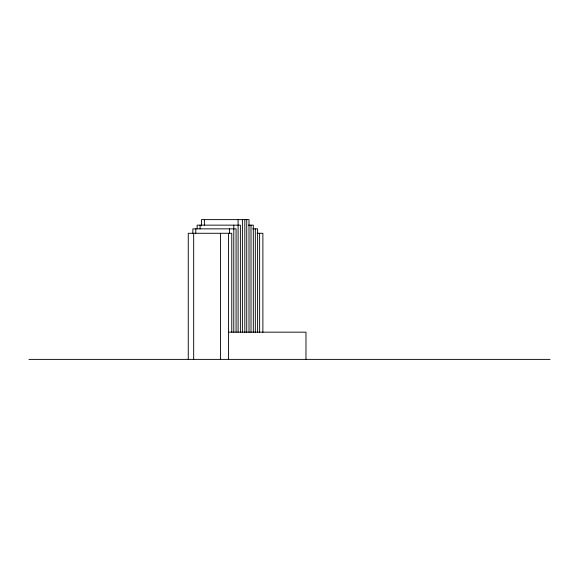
<?xml version="1.0" encoding="UTF-8"?>
<svg xmlns="http://www.w3.org/2000/svg" width="579" height="579" viewBox="0 0 579 579"><rect width="100%" height="100%" fill="white"/><g stroke="black" fill="none" stroke-linecap="round" stroke-linejoin="round"><path stroke-width="0.87" d="M248.348 225.144L253.312 225.144L253.312 332.36M252.654 228.864L257.612 228.864L257.612 332.382M257.04 233.279L262.88 233.279L262.88 332.368M228.43 332.165L305.98 332.165L305.98 359.385M28.95 359.385L550.05 359.385M259.624 233.279L259.624 332.368M255.317 228.864L255.317 332.382M251.011 225.144L251.011 332.36M249.006 332.332L249.006 219.615L201.463 219.615L201.463 225.926M246.734 219.615L246.734 332.332M244.816 219.615L244.816 332.332M242.398 219.615L242.398 332.165M240.394 332.165L240.394 225.144L197.135 225.144L197.135 228.748M238.092 219.615L238.092 332.165M236.08 332.165L236.08 228.864L192.858 228.864L192.858 233.366M233.786 225.144L233.786 332.165M231.774 332.165L231.774 233.279L188.255 233.279L188.255 359.385M229.479 228.864L229.479 233.279M228.43 233.279L228.43 359.385M220.57 233.279L220.57 359.385M204.394 219.615L204.394 225.144M200.088 225.144L200.088 228.864M195.782 228.864L195.782 233.279M193.676 233.279L193.676 359.385"/></g></svg>
